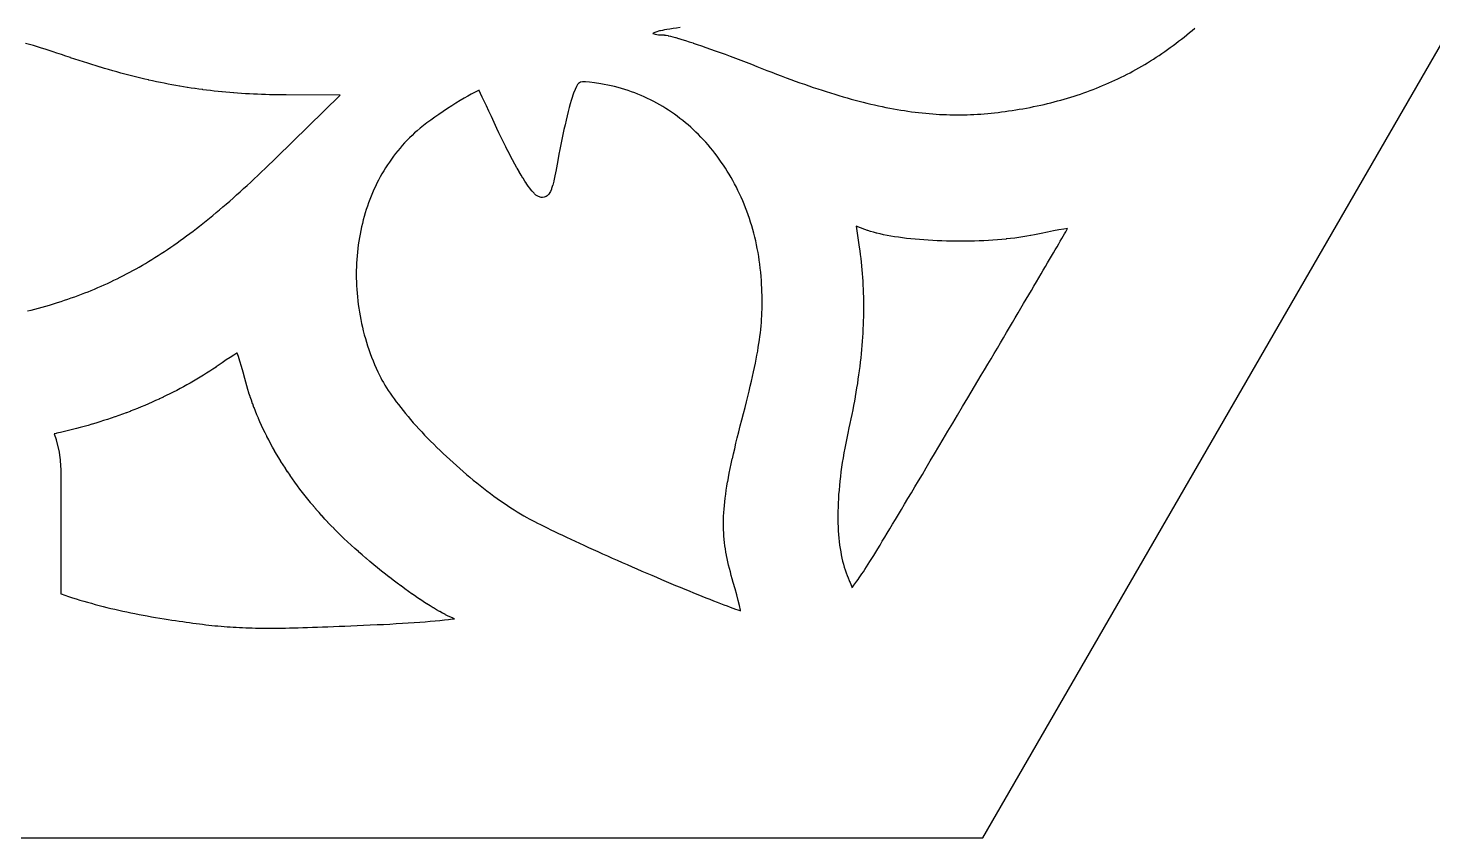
# Model space of a CAD drawing. Header units: millimetres. Extents: x 10 to 410, y 18 to 283.
# Drawn here: x 321.73 to 344.2, y 160.38 to 173.34 of the extents above; entities that cross this region are included whole.
import ezdxf

# ---------------------------------------------------------------- set-up
doc = ezdxf.new("R2010")
doc.units = ezdxf.units.MM
doc.layers.add('CUT', color=1, linetype='Continuous')

msp = doc.modelspace()

# ---------------------------------------------------------------- linework, layer by layer
at = {"layer": 'CUT'}
for points in [[(337, 160.3782), (372, 221), (337, 281.6218), (267, 281.6218), (232, 221), (267, 160.3782)], [(327.3497, 167.7816), (327.3687, 167.7435), (327.3895, 167.7045), (327.4121, 167.6643), (327.4365, 167.6231), (327.4625, 167.5811), (327.4903, 167.538), (327.5196, 167.4942), (327.5505, 167.4496), (327.583, 167.4044), (327.6169, 167.3584), (327.6521, 167.312), (327.6889, 167.2649), (327.7269, 167.2174), (327.7661, 167.1694), (327.8066, 167.1211), (327.8483, 167.0724), (327.891, 167.0235), (327.9349, 166.9743), (327.9796, 166.9249), (328.0255, 166.8754), (328.0722, 166.8258), (328.1198, 166.7761), (328.1681, 166.7266), (328.2173, 166.6771), (328.2673, 166.6276), (328.3179, 166.5783), (328.3691, 166.5293), (328.4209, 166.4804), (328.4732, 166.4319), (328.526, 166.3837), (328.5793, 166.3358), (328.6328, 166.2885), (328.6867, 166.2417), (328.741, 166.1954), (328.7955, 166.1496), (328.85, 166.1045), (328.9048, 166.0601), (328.9597, 166.0164), (329.0146, 165.9734), (329.0694, 165.9313), (329.1243, 165.89), (329.179, 165.8497), (329.2335, 165.8103), (329.2878, 165.7719), (329.3418, 165.7346), (329.3956, 165.6983), (329.4488, 165.6632), (329.5018, 165.6294), (329.5542, 165.5966), (329.6061, 165.5654), (329.6575, 165.5353), (329.7083, 165.5065), (329.7454, 165.4861), (329.7859, 165.4645), (329.8298, 165.4415), (329.8765, 165.4174), (329.9261, 165.3923), (329.9784, 165.3661), (330.0331, 165.3391), (330.0903, 165.3111), (330.1499, 165.2823), (330.2116, 165.2526), (330.2753, 165.2224), (330.3409, 165.1914), (330.4084, 165.1598), (330.4775, 165.1276), (330.5481, 165.095), (330.6202, 165.0619), (330.6935, 165.0284), (330.7679, 164.9946), (330.8434, 164.9605), (330.9197, 164.9261), (330.9969, 164.8916), (331.0746, 164.857), (331.1529, 164.8224), (331.2316, 164.7876), (331.3106, 164.7529), (331.3896, 164.7184), (331.4687, 164.6839), (331.5477, 164.6497), (331.6265, 164.6157), (331.7049, 164.582), (331.7829, 164.5487), (331.8601, 164.5157), (331.9367, 164.4833), (332.0124, 164.4514), (332.087, 164.4201), (332.1607, 164.3894), (332.2331, 164.3594), (332.3041, 164.3301), (332.3735, 164.3016), (332.4413, 164.2739), (332.5074, 164.2472), (332.5717, 164.2215), (332.634, 164.1966), (332.6941, 164.1729), (332.7518, 164.1503), (332.8072, 164.129), (332.8602, 164.1087), (332.9103, 164.0898), (332.9578, 164.0723), (333.0022, 164.0561), (333.0437, 164.0415), (333.0818, 164.0283), (333.1166, 164.0168), (333.1273, 164.0133), (333.1251, 164.0247), (333.1094, 164.0955), (333.0897, 164.177), (333.0664, 164.2669), (333.0398, 164.3636), (333.0105, 164.4656), (332.9939, 164.5222), (332.9936, 164.5232), (332.978, 164.5787), (332.9778, 164.5795), (332.963, 164.6339), (332.9627, 164.6351), (332.9489, 164.6884), (332.9486, 164.6896), (332.9357, 164.742), (332.9354, 164.7432), (332.9234, 164.7948), (332.9231, 164.7962), (332.912, 164.8472), (332.9117, 164.8488), (332.9016, 164.8991), (332.9012, 164.9009), (332.8921, 164.9509), (332.8918, 164.9525), (332.8836, 165.002), (332.8833, 165.0039), (332.8761, 165.0533), (332.8759, 165.055), (332.8696, 165.1043), (332.8694, 165.1063), (332.8641, 165.1557), (332.8639, 165.1577), (332.8596, 165.2072), (332.8594, 165.2093), (332.8561, 165.259), (332.856, 165.261), (332.8537, 165.3112), (332.8536, 165.3134), (332.8524, 165.364), (332.8524, 165.3658), (332.8521, 165.4171), (332.8521, 165.4192), (332.8529, 165.4713), (332.853, 165.473), (332.8547, 165.5259), (332.8547, 165.5281), (332.8576, 165.582), (332.8578, 165.5837), (332.8617, 165.6386), (332.8618, 165.6402), (332.8667, 165.6965), (332.8668, 165.6982), (332.8728, 165.7557), (332.873, 165.7571), (332.88, 165.8162), (332.8802, 165.8178), (332.8884, 165.8784), (332.8886, 165.8796), (332.8978, 165.9419), (332.898, 165.9432), (332.9083, 166.0073), (332.9085, 166.0084), (332.9199, 166.0745), (332.92, 166.0756), (332.9325, 166.1437), (332.9327, 166.1446), (332.9463, 166.2149), (332.9465, 166.2158), (332.9613, 166.2885), (332.9615, 166.2893), (332.9774, 166.3643), (332.9775, 166.365), (332.9945, 166.4426), (332.9947, 166.4432), (333.0128, 166.5234), (333.0129, 166.524), (333.0322, 166.607), (333.0323, 166.6076), (333.0528, 166.6935), (333.0529, 166.6939), (333.0745, 166.7828), (333.0746, 166.7833), (333.0974, 166.8753), (333.0975, 166.8755), (333.1214, 166.9708), (333.1215, 166.9712), (333.1467, 167.0699), (333.1468, 167.0701), (333.1731, 167.1723), (333.1973, 167.2662), (333.2202, 167.3564), (333.242, 167.4435), (333.2626, 167.5276), (333.2822, 167.6087), (333.3006, 167.6869), (333.3178, 167.7625), (333.3341, 167.8356), (333.3494, 167.9063), (333.3635, 167.9749), (333.3767, 168.0414), (333.389, 168.1058), (333.4002, 168.1686), (333.4105, 168.2298), (333.4199, 168.2895), (333.4285, 168.3479), (333.4361, 168.4051), (333.4429, 168.4613), (333.4489, 168.5167), (333.4542, 168.5716), (333.4587, 168.6258), (333.4624, 168.6796), (333.4654, 168.7333), (333.4677, 168.787), (333.4693, 168.8408), (333.4703, 168.8949), (333.4706, 168.9494), (333.4703, 169.0046), (333.4693, 169.0604), (333.4678, 169.1173), (333.4658, 169.1752), (333.4631, 169.2341), (333.4595, 169.2999), (333.4548, 169.365), (333.4491, 169.4297), (333.4423, 169.4941), (333.4346, 169.5581), (333.4259, 169.6217), (333.4163, 169.6849), (333.4056, 169.7476), (333.394, 169.81), (333.3816, 169.8718), (333.368, 169.9331), (333.3536, 169.9941), (333.3383, 170.0546), (333.322, 170.1145), (333.3048, 170.174), (333.2868, 170.2329), (333.2678, 170.2913), (333.248, 170.3493), (333.2273, 170.4067), (333.2057, 170.4634), (333.1833, 170.5197), (333.1601, 170.5754), (333.1359, 170.6304), (333.111, 170.6849), (333.0852, 170.7388), (333.0587, 170.7922), (333.0313, 170.8448), (333.0032, 170.8968), (332.9742, 170.9482), (332.9445, 170.9989), (332.9141, 171.0489), (332.8828, 171.0983), (332.8508, 171.147), (332.8181, 171.195), (332.7846, 171.2423), (332.7505, 171.2888), (332.7156, 171.3346), (332.68, 171.3798), (332.6436, 171.4241), (332.6067, 171.4677), (332.569, 171.5105), (332.5307, 171.5526), (332.4917, 171.5938), (332.4521, 171.6343), (332.4118, 171.6739), (332.3709, 171.7127), (332.3293, 171.7507), (332.2872, 171.7879), (332.2444, 171.8241), (332.2011, 171.8595), (332.157, 171.8941), (332.1125, 171.9279), (332.0674, 171.9607), (332.0218, 171.9925), (331.9755, 172.0235), (331.9286, 172.0536), (331.8813, 172.0828), (331.8335, 172.111), (331.7851, 172.1382), (331.7361, 172.1645), (331.6867, 172.1899), (331.6368, 172.2142), (331.5863, 172.2376), (331.5355, 172.26), (331.4842, 172.2812), (331.4322, 172.3015), (331.3799, 172.3209), (331.3272, 172.3392), (331.274, 172.3563), (331.2203, 172.3726), (331.1662, 172.3876), (331.1116, 172.4017), (331.0567, 172.4146), (331.0015, 172.4265), (330.9458, 172.4372), (330.8895, 172.4468), (330.7905, 172.4619), (330.7092, 172.4721), (330.6451, 172.4767), (330.5978, 172.4759), (330.5666, 172.4708), (330.5478, 172.4634), (330.5339, 172.4534), (330.5183, 172.4354), (330.4995, 172.4043), (330.478, 172.3579), (330.4538, 172.2971), (330.4425, 172.2652), (330.4297, 172.2256), (330.4157, 172.1786), (330.4007, 172.1255), (330.385, 172.0668), (330.3687, 172.003), (330.3519, 171.9352), (330.3347, 171.8639), (330.3176, 171.7897), (330.3005, 171.7133), (330.2836, 171.6353), (330.2669, 171.5563), (330.2509, 171.477), (330.2354, 171.398), (330.2207, 171.3197), (330.1965, 171.1877), (330.1964, 171.1873), (330.1749, 171.0732), (330.1747, 171.0724), (330.1556, 170.9754), (330.1552, 170.9736), (330.1378, 170.893), (330.1371, 170.8898), (330.1208, 170.8248), (330.1193, 170.8195), (330.1037, 170.7691), (330.1002, 170.7595), (330.0847, 170.7231), (330.0752, 170.7058), (330.0593, 170.6826), (330.0311, 170.6551), (330.0141, 170.6441), (329.9866, 170.6318), (329.9566, 170.6282), (329.938, 170.6288), (329.8936, 170.6407), (329.8729, 170.6519), (329.8534, 170.6658), (329.83, 170.687), (329.8222, 170.6949), (329.7955, 170.7251), (329.7919, 170.7293), (329.7615, 170.7678), (329.7603, 170.7695), (329.7255, 170.8155), (329.7239, 170.8176), (329.7018, 170.8485), (329.6998, 170.8514), (329.675, 170.8888), (329.6737, 170.8908), (329.6463, 170.9343), (329.6454, 170.9358), (329.6158, 170.9847), (329.6149, 170.9861), (329.5835, 171.0399), (329.583, 171.0409), (329.5499, 171.0991), (329.5494, 171.1), (329.515, 171.162), (329.5145, 171.1629), (329.4792, 171.2281), (329.4787, 171.2289), (329.4427, 171.2968), (329.4424, 171.2974), (329.4059, 171.3674), (329.4055, 171.3683), (329.3691, 171.4399), (329.3688, 171.4404), (329.3325, 171.5129), (329.3321, 171.5137), (329.2963, 171.5867), (329.2959, 171.5875), (329.261, 171.6603), (329.2606, 171.6612), (329.2269, 171.7334), (329.2267, 171.7337), (329.1822, 171.8299), (329.1394, 171.9225), (329.0986, 172.0104), (329.0605, 172.0926), (329.0255, 172.1679), (328.9941, 172.2353), (328.967, 172.2937), (328.9444, 172.3419), (328.9429, 172.3451), (328.9132, 172.3313), (328.8684, 172.3087), (328.8177, 172.2815), (328.7619, 172.2501), (328.702, 172.2152), (328.6388, 172.1771), (328.5731, 172.1365), (328.5057, 172.0938), (328.4374, 172.0493), (328.369, 172.0039), (328.3012, 171.9578), (328.2349, 171.9115), (328.1707, 171.8656), (328.1095, 171.8205), (328.0521, 171.7769), (327.9994, 171.7351), (327.9521, 171.6959), (327.9108, 171.6595), (327.8701, 171.6215), (327.8299, 171.5823), (327.7906, 171.5423), (327.7522, 171.5015), (327.7147, 171.46), (327.6781, 171.4176), (327.6424, 171.3746), (327.6076, 171.3309), (327.5738, 171.2864), (327.5407, 171.2411), (327.5086, 171.1953), (327.4775, 171.1487), (327.4472, 171.1015), (327.4179, 171.0537), (327.3895, 171.0052), (327.362, 170.9561), (327.3354, 170.9063), (327.3097, 170.8561), (327.2851, 170.8053), (327.2612, 170.7538), (327.2384, 170.7019), (327.2164, 170.6495), (327.1955, 170.5965), (327.1755, 170.5431), (327.1564, 170.4892), (327.1383, 170.4348), (327.1211, 170.38), (327.1048, 170.3248), (327.0896, 170.2692), (327.0752, 170.2132), (327.0619, 170.1568), (327.0495, 170.1001), (327.0381, 170.043), (327.0276, 169.9856), (327.0182, 169.9278), (327.0098, 169.8698), (327.0023, 169.8115), (326.9958, 169.753), (326.9902, 169.6941), (326.9857, 169.6352), (326.9822, 169.5758), (326.9795, 169.5164), (326.978, 169.4569), (326.9775, 169.3971), (326.9779, 169.3371), (326.9793, 169.2771), (326.9819, 169.2169), (326.9853, 169.1567), (326.9899, 169.0964), (326.9953, 169.0359), (327.0018, 168.9755), (327.0094, 168.915), (327.018, 168.8544), (327.0275, 168.7939), (327.0381, 168.7335), (327.0498, 168.673), (327.0625, 168.6127), (327.0762, 168.5523), (327.0909, 168.492), (327.1067, 168.4319), (327.1236, 168.3719), (327.1415, 168.3119), (327.1604, 168.2522), (327.1804, 168.1926), (327.2014, 168.1332), (327.2235, 168.0739), (327.2466, 168.0149), (327.2708, 167.9562), (327.2961, 167.8976), (327.3224, 167.8393)], [(334.7279, 164.9576), (334.7375, 164.9059), (334.748, 164.8553), (334.7594, 164.8062), (334.7716, 164.7584), (334.7849, 164.7119), (334.7989, 164.6666), (334.8138, 164.6228), (334.8295, 164.5804), (334.8462, 164.5394), (334.8643, 164.4983), (334.8705, 164.4843), (334.8712, 164.4826), (334.8772, 164.4684), (334.878, 164.4664), (334.8836, 164.4523), (334.8838, 164.4518), (334.8892, 164.438), (334.8897, 164.4367), (334.8948, 164.4231), (334.8952, 164.4222), (334.9, 164.409), (334.9047, 164.3961), (334.9049, 164.3955), (334.9091, 164.3838), (334.9151, 164.3906), (334.9275, 164.4055), (334.9411, 164.4227), (334.9558, 164.4419), (334.9717, 164.4634), (334.9887, 164.4869), (335.0069, 164.5127), (335.0261, 164.5404), (335.0465, 164.5707), (335.0682, 164.6032), (335.091, 164.638), (335.1152, 164.6753), (335.1406, 164.7149), (335.1673, 164.757), (335.1954, 164.8017), (335.2249, 164.8489), (335.2558, 164.8987), (335.2882, 164.9512), (335.322, 165.0065), (335.3575, 165.0646), (335.3944, 165.1253), (335.433, 165.189), (335.4732, 165.2556), (335.5151, 165.3253), (335.5588, 165.3979), (335.6041, 165.4736), (335.6513, 165.5524), (335.7002, 165.6343), (335.751, 165.7196), (335.8038, 165.8082), (335.8585, 165.9), (335.9151, 165.9953), (335.9737, 166.094), (335.9738, 166.0941), (336.0345, 166.1963), (336.0973, 166.3021), (336.1622, 166.4113), (336.2293, 166.5245), (336.2986, 166.6412), (336.3702, 166.7617), (336.444, 166.886), (336.5201, 167.0141), (336.5986, 167.1462), (336.6794, 167.2822), (336.7628, 167.4223), (336.817, 167.5136), (336.8709, 167.6043), (336.9244, 167.6943), (336.9773, 167.7835), (337.0298, 167.8719), (337.0818, 167.9594), (337.1332, 168.0461), (337.184, 168.1319), (337.2343, 168.2167), (337.2838, 168.3004), (337.3327, 168.3831), (337.381, 168.4647), (337.4286, 168.5451), (337.4754, 168.6243), (337.5215, 168.7022), (337.5667, 168.7789), (337.6112, 168.8543), (337.6548, 168.9282), (337.6975, 169.0008), (337.7394, 169.0718), (337.7803, 169.1413), (337.8203, 169.2092), (337.8593, 169.2755), (337.8973, 169.3402), (337.9343, 169.4032), (337.9701, 169.4644), (338.0049, 169.5237), (338.0386, 169.5814), (338.0712, 169.6371), (338.1027, 169.6908), (338.1329, 169.7427), (338.1619, 169.7923), (338.1895, 169.8399), (338.1896, 169.8401), (338.2161, 169.8856), (338.2413, 169.929), (338.2651, 169.9701), (338.2876, 170.009), (338.3088, 170.0457), (338.3285, 170.0799), (338.3467, 170.1118), (338.3575, 170.1306), (338.2991, 170.1214), (338.2192, 170.1078), (338.1309, 170.0918), (338.0354, 170.0736), (337.934, 170.0533), (337.8274, 170.0312), (337.8269, 170.0311), (337.769, 170.0194), (337.7673, 170.0191), (337.7076, 170.0081), (337.7058, 170.0077), (337.6442, 169.9975), (337.6428, 169.9973), (337.5796, 169.9878), (337.5782, 169.9876), (337.5135, 169.9788), (337.5121, 169.9786), (337.4459, 169.9705), (337.4446, 169.9704), (337.3771, 169.9631), (337.376, 169.963), (337.3074, 169.9563), (337.3061, 169.9562), (337.2363, 169.9503), (337.2354, 169.9502), (337.1648, 169.9449), (337.1637, 169.9448), (337.0921, 169.9402), (337.091, 169.9401), (337.0188, 169.9363), (337.0179, 169.9363), (336.9451, 169.9331), (336.9441, 169.9331), (336.8709, 169.9306), (336.8699, 169.9305), (336.7962, 169.9287), (336.7953, 169.9287), (336.7215, 169.9276), (336.7207, 169.9276), (336.6467, 169.9271), (336.6457, 169.9271), (336.5718, 169.9273), (336.5709, 169.9273), (336.4971, 169.9282), (336.4963, 169.9282), (336.4227, 169.9297), (336.4217, 169.9297), (336.3486, 169.9319), (336.3476, 169.932), (336.2749, 169.9349), (336.2741, 169.9349), (336.202, 169.9384), (336.2011, 169.9385), (336.1298, 169.9426), (336.1287, 169.9426), (336.0582, 169.9474), (336.0571, 169.9475), (335.9876, 169.953), (335.9866, 169.9531), (335.9181, 169.9592), (335.9171, 169.9593), (335.8499, 169.966), (335.8488, 169.9661), (335.783, 169.9734), (335.7817, 169.9736), (335.7172, 169.9816), (335.7159, 169.9817), (335.6531, 169.9903), (335.6518, 169.9905), (335.5906, 169.9997), (335.5892, 169.9999), (335.5299, 170.0097), (335.5282, 170.01), (335.4708, 170.0205), (335.4693, 170.0208), (335.4139, 170.0318), (335.4119, 170.0322), (335.3587, 170.0439), (335.3567, 170.0444), (335.3058, 170.0567), (335.3037, 170.0572), (335.2553, 170.07), (335.2527, 170.0707), (335.2067, 170.0842), (335.2041, 170.085), (335.1608, 170.099), (335.1575, 170.1002), (335.117, 170.1149), (335.1154, 170.1155), (334.9738, 170.1696), (335.0241, 169.8328), (335.0242, 169.8323), (335.0327, 169.7734), (335.0328, 169.7724), (335.0407, 169.7134), (335.0408, 169.7125), (335.0482, 169.6532), (335.0484, 169.652), (335.0551, 169.5925), (335.0551, 169.5918), (335.0614, 169.532), (335.0616, 169.5308), (335.0672, 169.4707), (335.0672, 169.4698), (335.0723, 169.4095), (335.0724, 169.4085), (335.0769, 169.348), (335.077, 169.3472), (335.081, 169.2863), (335.081, 169.2853), (335.0844, 169.2243), (335.0845, 169.2233), (335.0873, 169.1619), (335.0873, 169.161), (335.0896, 169.0994), (335.0897, 169.0984), (335.0914, 169.0365), (335.0914, 169.0356), (335.0925, 168.9734), (335.0925, 168.9726), (335.0931, 168.9101), (335.0931, 168.9091), (335.0931, 168.8464), (335.0931, 168.8454), (335.0925, 168.7823), (335.0925, 168.7816), (335.0914, 168.7183), (335.0914, 168.7172), (335.0896, 168.6536), (335.0895, 168.653), (335.0873, 168.5891), (335.0873, 168.588), (335.0844, 168.5237), (335.0844, 168.5229), (335.081, 168.4584), (335.0809, 168.4575), (335.0769, 168.3927), (335.0769, 168.392), (335.0724, 168.3268), (335.0723, 168.3258), (335.0671, 168.2603), (335.067, 168.2597), (335.0614, 168.194), (335.0613, 168.193), (335.055, 168.1269), (335.055, 168.1262), (335.0482, 168.0597), (335.0481, 168.0589), (335.0407, 167.9922), (335.0406, 167.9914), (335.0326, 167.9243), (335.0325, 167.9236), (335.024, 167.8562), (335.0239, 167.8553), (335.0147, 167.7875), (335.0146, 167.7869), (335.005, 167.7188), (335.0049, 167.7179), (334.9946, 167.6495), (334.9945, 167.6489), (334.9837, 167.5801), (334.9836, 167.5793), (334.9722, 167.5101), (334.972, 167.5094), (334.96, 167.4399), (334.9599, 167.4393), (334.9474, 167.3695), (334.9473, 167.3688), (334.9342, 167.2986), (334.9341, 167.2979), (334.9204, 167.2273), (334.9203, 167.2267), (334.9061, 167.1558), (334.9059, 167.1549), (334.891, 167.0836), (334.8909, 167.0832), (334.8756, 167.0115), (334.8754, 167.0107), (334.8594, 166.9387), (334.8414, 166.8569), (334.8245, 166.7761), (334.8084, 166.6961), (334.7933, 166.6171), (334.7793, 166.5389), (334.7662, 166.4614), (334.7539, 166.385), (334.7428, 166.3094), (334.7325, 166.2347), (334.7233, 166.161), (334.7149, 166.0882), (334.7076, 166.0164), (334.7012, 165.9454), (334.6957, 165.8755), (334.6913, 165.8067), (334.6878, 165.7388), (334.6853, 165.6719), (334.6836, 165.6062), (334.6829, 165.5415), (334.6832, 165.478), (334.6845, 165.4155), (334.6866, 165.3541), (334.6897, 165.2939), (334.6937, 165.2349), (334.6987, 165.177), (334.7047, 165.1202), (334.7114, 165.0648), (334.7192, 165.0106)], [(322.1438, 166.8445), (322.1753, 166.7565), (322.1781, 166.7471), (322.2163, 166.5948), (322.2182, 166.5852), (322.2412, 166.4299), (322.2422, 166.4201), (322.2499, 166.2632), (322.25, 166.2583), (322.25, 164.2839), (322.2555, 164.282), (322.3155, 164.2619), (322.3755, 164.2422), (322.4358, 164.223), (322.4963, 164.2041), (322.557, 164.1857), (322.618, 164.1676), (322.6793, 164.15), (322.7408, 164.1327), (322.8025, 164.1158), (322.8645, 164.0993), (322.927, 164.0832), (322.9896, 164.0674), (323.0525, 164.052), (323.1158, 164.037), (323.1793, 164.0223), (323.2432, 164.0081), (323.3076, 163.9942), (323.3724, 163.9806), (323.4374, 163.9673), (323.5028, 163.9545), (323.5686, 163.942), (323.6349, 163.9298), (323.7015, 163.918), (323.7686, 163.9065), (323.8361, 163.8953), (323.9043, 163.8845), (323.9666, 163.8747), (324.0273, 163.8654), (324.0867, 163.8564), (324.1446, 163.8477), (324.2012, 163.8394), (324.2566, 163.8314), (324.3109, 163.8238), (324.3641, 163.8165), (324.4166, 163.8096), (324.468, 163.8029), (324.5188, 163.7967), (324.569, 163.7907), (324.6186, 163.7851), (324.6679, 163.7797), (324.7168, 163.7747), (324.7654, 163.7701), (324.814, 163.7656), (324.8624, 163.7616), (324.9111, 163.7578), (324.9599, 163.7543), (325.0087, 163.7511), (325.0581, 163.7483), (325.108, 163.7457), (325.1585, 163.7433), (325.2095, 163.7413), (325.2614, 163.7397), (325.3142, 163.7382), (325.3679, 163.737), (325.4226, 163.7361), (325.4787, 163.7355), (325.5359, 163.7351), (325.5944, 163.735), (325.6544, 163.7352), (325.716, 163.7357), (325.7795, 163.7364), (325.8443, 163.7373), (325.9111, 163.7386), (325.9801, 163.7401), (326.0509, 163.7418), (326.1239, 163.7438), (326.1991, 163.746), (326.2766, 163.7484), (326.3566, 163.7511), (326.439, 163.7541), (326.5241, 163.7573), (326.612, 163.7608), (326.7026, 163.7644), (326.7961, 163.7683), (326.8926, 163.7724), (326.9922, 163.7768), (327.095, 163.7814), (327.2011, 163.7862), (327.3104, 163.7912), (327.4147, 163.7962), (327.5171, 163.8015), (327.6174, 163.8071), (327.7154, 163.813), (327.8107, 163.8192), (327.9034, 163.8255), (327.9931, 163.8321), (328.0794, 163.8389), (328.1624, 163.8458), (328.2415, 163.8529), (328.3167, 163.86), (328.3876, 163.8672), (328.4541, 163.8746), (328.5159, 163.8818), (328.5486, 163.886), (328.5337, 163.8917), (328.5306, 163.893), (328.4934, 163.9088), (328.4903, 163.9102), (328.4508, 163.9286), (328.4485, 163.9296), (328.4066, 163.9504), (328.4045, 163.9515), (328.3604, 163.9747), (328.3587, 163.9756), (328.3126, 164.001), (328.3113, 164.0018), (328.2632, 164.0293), (328.2617, 164.0302), (328.2118, 164.0599), (328.2107, 164.0605), (328.1591, 164.0921), (328.158, 164.0928), (328.1048, 164.1263), (328.1038, 164.1269), (328.0492, 164.1622), (328.0483, 164.1628), (327.9924, 164.1998), (327.9916, 164.2004), (327.9345, 164.239), (327.9336, 164.2396), (327.8755, 164.2798), (327.8748, 164.2802), (327.8157, 164.3218), (327.815, 164.3223), (327.7552, 164.3652), (327.7546, 164.3657), (327.694, 164.4099), (327.6933, 164.4104), (327.6322, 164.4558), (327.6316, 164.4563), (327.5701, 164.5027), (327.5694, 164.5032), (327.5076, 164.5507), (327.507, 164.5511), (327.445, 164.5994), (327.4443, 164.6), (327.3823, 164.6492), (327.3817, 164.6496), (327.3198, 164.6995), (327.3193, 164.7), (327.2576, 164.7505), (327.257, 164.751), (327.1956, 164.802), (327.1949, 164.8025), (327.134, 164.854), (327.1335, 164.8545), (327.0731, 164.9063), (327.0723, 164.907), (327.0127, 164.9592), (327.0121, 164.9597), (326.9534, 165.0119), (326.9527, 165.0125), (326.8949, 165.0649), (326.8942, 165.0656), (326.8375, 165.118), (326.8368, 165.1187), (326.7814, 165.171), (326.7806, 165.1717), (326.7265, 165.2238), (326.7258, 165.2245), (326.6731, 165.2763), (326.6722, 165.2772), (326.6231, 165.3267), (326.6223, 165.3275), (326.5738, 165.3775), (326.5731, 165.3782), (326.5253, 165.4285), (326.5246, 165.4293), (326.4774, 165.48), (326.4766, 165.4808), (326.4301, 165.5319), (326.4294, 165.5327), (326.3836, 165.5841), (326.383, 165.5849), (326.3378, 165.6367), (326.3369, 165.6376), (326.2925, 165.6898), (326.2919, 165.6905), (326.2481, 165.743), (326.2474, 165.744), (326.2044, 165.7968), (326.2038, 165.7975), (326.1614, 165.8506), (326.1606, 165.8515), (326.119, 165.9049), (326.1184, 165.9057), (326.0775, 165.9593), (326.0767, 165.9604), (326.0366, 166.0144), (326.0361, 166.0151), (325.9967, 166.0692), (325.9959, 166.0703), (325.9573, 166.1248), (325.9568, 166.1256), (325.9189, 166.1802), (325.9181, 166.1812), (325.881, 166.2361), (325.8805, 166.237), (325.8441, 166.2921), (325.8434, 166.2931), (325.8079, 166.3483), (325.8073, 166.3493), (325.7725, 166.4048), (325.7719, 166.4057), (325.7379, 166.4613), (325.7373, 166.4623), (325.7041, 166.518), (325.7034, 166.5192), (325.6711, 166.5751), (325.6705, 166.5761), (325.639, 166.6321), (325.6384, 166.6332), (325.6077, 166.6894), (325.6072, 166.6903), (325.5773, 166.7465), (325.5767, 166.7478), (325.5477, 166.8042), (325.5472, 166.8052), (325.519, 166.8616), (325.5184, 166.8628), (325.4911, 166.9193), (325.4906, 166.9203), (325.4641, 166.9768), (325.4635, 166.9781), (325.4379, 167.0347), (325.4373, 167.0359), (325.4126, 167.0925), (325.4121, 167.0937), (325.3883, 167.1503), (325.3878, 167.1516), (325.3649, 167.2082), (325.3644, 167.2095), (325.3424, 167.2661), (325.3419, 167.2674), (325.3208, 167.324), (325.3203, 167.3252), (325.3001, 167.3817), (325.2997, 167.3831), (325.2804, 167.4396), (325.2799, 167.4411), (325.2616, 167.4976), (325.2611, 167.4989), (325.2437, 167.5553), (325.2433, 167.5568), (325.2269, 167.613), (325.2265, 167.6144), (325.211, 167.6706), (325.2106, 167.6722), (325.1961, 167.7282), (325.1695, 167.8302), (325.1429, 167.9245), (325.117, 168.0094), (325.0927, 168.0826), (325.0722, 168.1377), (325.0679, 168.1353), (325.0183, 168.1055), (324.9612, 168.0692), (324.8989, 168.0277), (324.8332, 167.9822), (324.7854, 167.9486), (324.7843, 167.9479), (324.7356, 167.9146), (324.735, 167.9141), (324.6859, 167.8811), (324.6848, 167.8804), (324.6351, 167.8479), (324.6345, 167.8475), (324.5844, 167.8153), (324.5834, 167.8147), (324.5328, 167.783), (324.532, 167.7825), (324.481, 167.7512), (324.4801, 167.7507), (324.4286, 167.7198), (324.4278, 167.7192), (324.3758, 167.6887), (324.3751, 167.6883), (324.3228, 167.6582), (324.3219, 167.6577), (324.2691, 167.628), (324.2681, 167.6275), (324.2148, 167.5983), (324.2141, 167.5979), (324.1605, 167.5691), (324.1597, 167.5687), (324.1056, 167.5403), (324.1049, 167.5399), (324.0505, 167.5119), (324.0496, 167.5115), (323.9947, 167.4839), (323.9939, 167.4834), (323.9387, 167.4563), (323.938, 167.456), (323.8824, 167.4292), (323.8814, 167.4287), (323.8254, 167.4025), (323.8248, 167.4023), (323.7685, 167.3764), (323.7676, 167.3759), (323.7109, 167.3505), (323.7102, 167.3502), (323.6532, 167.3252), (323.6524, 167.3249), (323.595, 167.3003), (323.5942, 167.2999), (323.5366, 167.2758), (323.5358, 167.2755), (323.4777, 167.2518), (323.4769, 167.2515), (323.4186, 167.2283), (323.418, 167.2281), (323.3594, 167.2052), (323.3584, 167.2048), (323.2995, 167.1825), (323.2988, 167.1822), (323.2396, 167.1603), (323.2389, 167.1601), (323.1794, 167.1386), (323.1787, 167.1383), (323.1189, 167.1172), (323.1179, 167.1169), (323.0579, 167.0964), (323.0574, 167.0962), (322.9971, 167.076), (322.9962, 167.0757), (322.9356, 167.056), (322.9349, 167.0558), (322.8742, 167.0366), (322.8734, 167.0363), (322.8123, 167.0175), (322.8115, 167.0173), (322.7503, 166.999), (322.7496, 166.9988), (322.6881, 166.9809), (322.6874, 166.9807), (322.6258, 166.9633), (322.6249, 166.963), (322.563, 166.9461), (322.5624, 166.946), (322.5003, 166.9295), (322.4995, 166.9293), (322.4373, 166.9133), (322.4366, 166.9131), (322.3741, 166.8975), (322.3733, 166.8973), (322.3107, 166.8822), (322.3099, 166.882), (322.2471, 166.8674), (322.2465, 166.8673), (322.1836, 166.8531), (322.1827, 166.8528)]]:
    msp.add_lwpolyline(points, close=True, dxfattribs=at)
for points in [[(332.1605, 173.346), (332.1009, 173.3377), (332.0456, 173.3297), (331.995, 173.322), (331.9493, 173.3147), (331.9092, 173.308), (331.8751, 173.3018), (331.8475, 173.2962), (331.8288, 173.2919), (331.7703, 173.2738), (331.7301, 173.2554), (331.725, 173.2519), (331.7611, 173.2408), (331.8125, 173.2325), (331.8823, 173.2292), (331.8843, 173.2291), (331.902, 173.2279), (331.9096, 173.2271), (331.9329, 173.2237), (331.9378, 173.2228), (331.9662, 173.2172), (331.9694, 173.2165), (332.0028, 173.2088), (332.005, 173.2083), (332.0431, 173.1986), (332.0448, 173.1981), (332.0875, 173.1864), (332.0889, 173.1861), (332.1359, 173.1725), (332.1368, 173.1722), (332.1879, 173.1569), (332.1889, 173.1566), (332.2438, 173.1395), (332.2446, 173.1392), (332.3032, 173.1204), (332.3039, 173.1202), (332.3658, 173.0999), (332.3663, 173.0997), (332.4315, 173.0779), (332.4322, 173.0777), (332.5003, 173.0544), (332.5007, 173.0543), (332.5716, 173.0297), (332.5721, 173.0295), (332.6455, 173.0036), (332.6458, 173.0035), (332.7215, 172.9765), (332.722, 172.9763), (332.7997, 172.9481), (332.8001, 172.9479), (332.8797, 172.9186), (332.8801, 172.9185), (332.9613, 172.8883), (332.9616, 172.8882), (333.0442, 172.8571), (333.0447, 172.8569), (333.1285, 172.8249), (333.1288, 172.8248), (333.2136, 172.7921), (333.2139, 172.792), (333.2994, 172.7587), (333.2999, 172.7585), (333.3859, 172.7245), (333.4661, 172.6928), (333.5455, 172.6618), (333.6239, 172.6314), (333.7013, 172.6019), (333.7779, 172.5729), (333.8536, 172.5448), (333.9284, 172.5172), (334.0025, 172.4904), (334.0756, 172.4643), (334.1479, 172.4388), (334.2195, 172.4141), (334.2902, 172.39), (334.3603, 172.3667), (334.4297, 172.3439), (334.4983, 172.3218), (334.5662, 172.3004), (334.6333, 172.2797), (334.6998, 172.2596), (334.7657, 172.2402), (334.831, 172.2215), (334.8957, 172.2034), (334.9597, 172.186), (335.0232, 172.1692), (335.0861, 172.1531), (335.1486, 172.1375), (335.2104, 172.1226), (335.2717, 172.1084), (335.3326, 172.0949), (335.3931, 172.0819), (335.453, 172.0695), (335.5125, 172.0579), (335.5716, 172.0468), (335.6303, 172.0363), (335.6887, 172.0265), (335.7466, 172.0172), (335.8043, 172.0087), (335.8617, 172.0006), (335.9186, 171.9932), (335.9754, 171.9865), (336.032, 171.9802), (336.0882, 171.9745), (336.1441, 171.9695), (336.2, 171.9651), (336.2556, 171.9613), (336.3111, 171.9581), (336.3664, 171.9553), (336.4216, 171.9532), (336.4766, 171.9517), (336.5316, 171.9508), (336.5866, 171.9504), (336.6414, 171.9506), (336.6962, 171.9513), (336.751, 171.9527), (336.806, 171.9545), (336.8608, 171.9569), (336.9156, 171.9599), (336.9705, 171.9635), (337.0256, 171.9676), (337.0807, 171.9722), (337.1361, 171.9774), (337.1914, 171.9831), (337.2469, 171.9894), (337.3026, 171.9963), (337.3587, 172.0037), (337.4148, 172.0116), (337.4712, 172.02), (337.5279, 172.029), (337.5847, 172.0385), (337.6419, 172.0485), (337.6994, 172.0591), (337.7573, 172.0702), (337.8155, 172.0818), (337.874, 172.0939), (337.9289, 172.1058), (337.9833, 172.118), (338.0377, 172.1308), (338.0917, 172.144), (338.1454, 172.1576), (338.1989, 172.1718), (338.2521, 172.1862), (338.3049, 172.2013), (338.3576, 172.2167), (338.4099, 172.2326), (338.462, 172.249), (338.5139, 172.2659), (338.5654, 172.2832), (338.6167, 172.3009), (338.6677, 172.3192), (338.7186, 172.338), (338.7692, 172.3571), (338.8195, 172.3768), (338.8695, 172.3969), (338.9193, 172.4175), (338.9689, 172.4386), (339.0182, 172.4601), (339.0673, 172.4822), (339.1162, 172.5047), (339.1647, 172.5277), (339.213, 172.5512), (339.2612, 172.5753), (339.3092, 172.5998), (339.3568, 172.6246), (339.4043, 172.6502), (339.4516, 172.6761), (339.4986, 172.7026), (339.5454, 172.7295), (339.592, 172.757), (339.6383, 172.785), (339.6845, 172.8135), (339.7305, 172.8424), (339.7762, 172.8719), (339.8217, 172.9019), (339.8671, 172.9325), (339.9123, 172.9635), (339.9571, 172.9949), (340.002, 173.0271), (340.0465, 173.0596), (340.0907, 173.0927), (340.1349, 173.1265), (340.179, 173.1606), (340.2227, 173.1953), (340.2663, 173.2305), (340.3098, 173.2663), (340.353, 173.3025), (340.396, 173.3393)], [(321.7206, 168.8122), (321.7773, 168.8256), (321.8346, 168.84), (321.8929, 168.8552), (321.9518, 168.8713), (322.0117, 168.8884), (322.0728, 168.9065), (322.1353, 168.9256), (322.1991, 168.9457), (322.2546, 168.9636), (322.3098, 168.9819), (322.3646, 169.0005), (322.4189, 169.0194), (322.4731, 169.0388), (322.5268, 169.0584), (322.5803, 169.0785), (322.6335, 169.0989), (322.6862, 169.1197), (322.7388, 169.1409), (322.7912, 169.1626), (322.8433, 169.1847), (322.8951, 169.2072), (322.9469, 169.2301), (322.9983, 169.2535), (323.0496, 169.2774), (323.1008, 169.3017), (323.1517, 169.3265), (323.2026, 169.3517), (323.2533, 169.3775), (323.3039, 169.4038), (323.3544, 169.4306), (323.4049, 169.458), (323.4552, 169.4858), (323.5056, 169.5143), (323.556, 169.5433), (323.6062, 169.5727), (323.6564, 169.6029), (323.7068, 169.6336), (323.757, 169.6648), (323.8073, 169.6967), (323.8578, 169.7292), (323.9082, 169.7624), (323.9588, 169.7961), (324.0094, 169.8305), (324.0602, 169.8656), (324.1111, 169.9013), (324.162, 169.9376), (324.2131, 169.9746), (324.2645, 170.0125), (324.316, 170.0508), (324.3676, 170.09), (324.4196, 170.1299), (324.4716, 170.1704), (324.524, 170.2119), (324.5766, 170.2539), (324.6295, 170.2968), (324.6826, 170.3404), (324.736, 170.3848), (324.7897, 170.4298), (324.8437, 170.4759), (324.8981, 170.5227), (324.9528, 170.5702), (325.0078, 170.6185), (325.0632, 170.6678), (325.119, 170.7179), (325.1752, 170.7688), (325.2318, 170.8205), (325.2888, 170.8731), (325.3463, 170.9267), (325.4043, 170.981), (325.4626, 171.0364), (325.5215, 171.0925), (325.5808, 171.1496), (325.6406, 171.2077), (325.7011, 171.2667), (326.7213, 172.2666), (325.8576, 172.2694), (325.8574, 172.2694), (325.7909, 172.2697), (325.7903, 172.2697), (325.7242, 172.2704), (325.7236, 172.2704), (325.658, 172.2715), (325.6575, 172.2715), (325.5924, 172.2729), (325.592, 172.2729), (325.5273, 172.2746), (325.5266, 172.2747), (325.4622, 172.2768), (325.4617, 172.2768), (325.3978, 172.2792), (325.3972, 172.2792), (325.3336, 172.282), (325.3331, 172.282), (325.2698, 172.2851), (325.2691, 172.2852), (325.2062, 172.2887), (325.2056, 172.2887), (325.1429, 172.2926), (325.1422, 172.2926), (325.0798, 172.2969), (325.0793, 172.297), (325.0172, 172.3016), (325.0165, 172.3016), (324.9546, 172.3066), (324.9541, 172.3067), (324.8924, 172.312), (324.8916, 172.312), (324.8301, 172.3178), (324.8294, 172.3179), (324.7681, 172.3241), (324.7676, 172.3242), (324.7064, 172.3307), (324.7058, 172.3307), (324.6447, 172.3376), (324.6439, 172.3377), (324.5829, 172.3451), (324.5823, 172.3452), (324.5215, 172.3529), (324.5207, 172.353), (324.4599, 172.3612), (324.4593, 172.3613), (324.3985, 172.3699), (324.3979, 172.37), (324.3371, 172.379), (324.3364, 172.3791), (324.2757, 172.3885), (324.2751, 172.3886), (324.2143, 172.3984), (324.2137, 172.3985), (324.1529, 172.4087), (324.1521, 172.4088), (324.0912, 172.4195), (324.0904, 172.4196), (324.0295, 172.4308), (324.0291, 172.4309), (323.968, 172.4424), (323.9673, 172.4426), (323.9061, 172.4546), (323.9053, 172.4547), (323.844, 172.4672), (323.8435, 172.4673), (323.782, 172.4802), (323.7814, 172.4803), (323.7197, 172.4936), (323.719, 172.4938), (323.6571, 172.5076), (323.6565, 172.5078), (323.5944, 172.5221), (323.5937, 172.5222), (323.5313, 172.537), (323.5308, 172.5371), (323.4682, 172.5523), (323.4676, 172.5525), (323.4047, 172.5682), (323.4043, 172.5683), (323.341, 172.5844), (323.3402, 172.5846), (323.2766, 172.6013), (323.2761, 172.6014), (323.2122, 172.6185), (323.2117, 172.6186), (323.1474, 172.6362), (323.1469, 172.6364), (323.0822, 172.6545), (323.0816, 172.6546), (323.0165, 172.6732), (323.016, 172.6734), (322.9504, 172.6925), (322.9499, 172.6926), (322.8839, 172.7122), (322.8833, 172.7124), (322.8168, 172.7326), (322.8165, 172.7327), (322.7495, 172.7533), (322.7491, 172.7535), (322.6816, 172.7746), (322.681, 172.7747), (322.613, 172.7964), (322.6127, 172.7965), (322.544, 172.8187), (322.5435, 172.8189), (322.4743, 172.8416), (322.474, 172.8417), (322.4042, 172.8649), (322.4037, 172.8651), (322.3333, 172.8889), (322.333, 172.889), (322.2619, 172.9133), (322.2614, 172.9134), (322.1899, 172.9382), (322.1279, 172.9594), (322.0657, 172.9801), (322.0031, 173.0001), (321.9401, 173.0197), (321.8766, 173.0387), (321.8127, 173.0572), (321.7484, 173.075), (321.6838, 173.0924)]]:
    msp.add_lwpolyline(points, dxfattribs=at)

doc.saveas('drawing.dxf')
